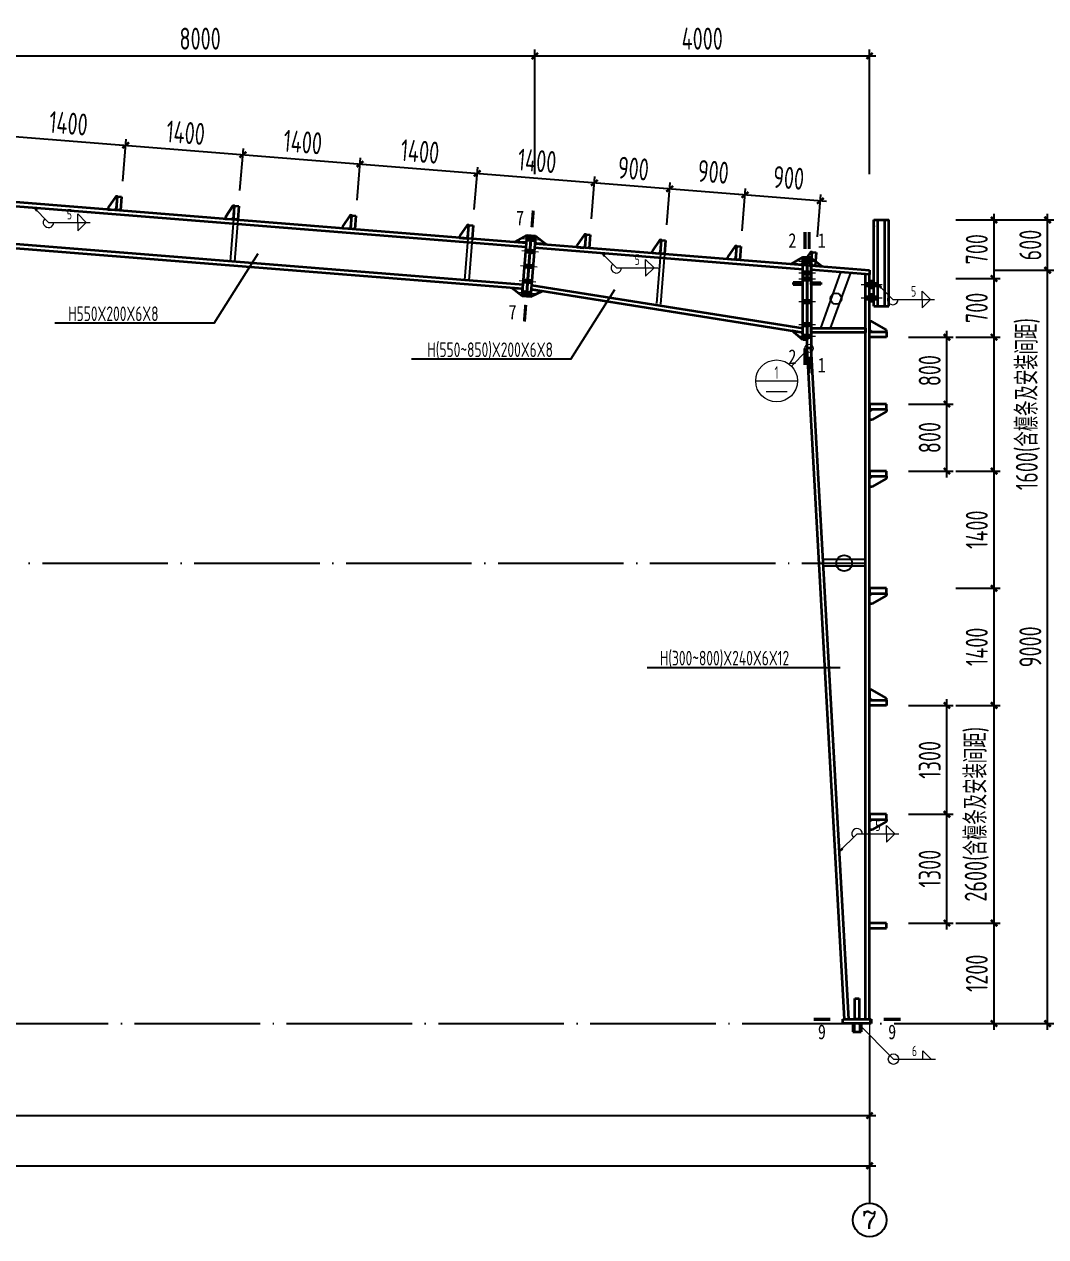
# Model space of a CAD drawing. Header units: millimetres. Extents: x 6950065 to 7140129, y 16284814 to 19754034.
# Drawn here: x 7067001 to 7091413, y 18053338 to 18082310 of the extents above; entities that cross this region are included whole.
import ezdxf
from ezdxf.enums import TextEntityAlignment as Align

# ---------------------------------------------------------------- set-up
doc = ezdxf.new("R2010")
doc.units = ezdxf.units.MM
doc.header["$LTSCALE"] = 1500
doc.header["$MEASUREMENT"] = 0
doc.linetypes.add('DOTE', pattern=[2.42, 2, -0.2, 0.02, -0.2])
doc.linetypes.add('线型6', pattern=[8.75, 5, -1.25, 1.25, -1.25])
doc.layers.get('Defpoints').update_dxf_attribs({"color": 1})
for name, color, linetype, lineweight in [('10', 7, 'Continuous', 35), ('111', 9, '线型6', 18), ('114', 2, 'Continuous', 18), ('116', 1, 'Continuous', 35), ('12', 2, 'Continuous', 35), ('14', 2, 'Continuous', 35), ('墙线__粗线', 7, 'Continuous', 18), ('焊缝标注', 9, 'Continuous', 18), ('索引符号标注', 9, 'Continuous', 18)]:
    doc.layers.add(name, color=color, linetype=linetype, lineweight=lineweight)
for name, color, linetype in [('AXIS', 3, 'Continuous'), ('BALCONY', 6, 'Continuous'), ('C型钢', 6, 'Continuous'), ('dim', 7, 'Continuous')]:
    doc.layers.add(name, color=color, linetype=linetype)
doc.styles.add('_TCH_AXIS', font='COMPLEX', dxfattribs={"bigfont": 'GBCBIG'})
doc.styles.add('FromPkpm', font='Pkpmeng', dxfattribs={"width": 0.7, "bigfont": 'hztxt'})
doc.styles.add('TSSD_Dimension', font='Tssdeng.shx', dxfattribs={"width": 0.7, "bigfont": 'hztxt.shx'})
doc.styles.add('黑体', font='simhei.ttf', dxfattribs={"width": 0.8})
doc.dimstyles.new('TSSD_75_150', dxfattribs={"dimtxt": 525, "dimasz": 150, "dimexe": 150, "dimexo": 375, "dimgap": 150, "dimtad": 1, "dimdec": 0, "dimlfac": 0.5, "dimzin": 0, "dimdsep": 46, "dimtxsty": 'TSSD_Dimension', "dimblk": 'ARCHTICK', "dimblk1": 'ARCHTICK', "dimblk2": 'ARCHTICK', "dimcen": 0, "dimdle": 150, "dimclrt": 7, "dimadec": 0, "dimazin": 0, "dimtfac": 1, "dimtdec": 0, "dimtix": 1, "dimtmove": 2, "dimatfit": 3, "dimfxl": 0, "dimtolj": 1, "dimtzin": 0, "dimarcsym": 0})

# ---------------------------------------------------------------- blocks, each defined once
blk = doc.blocks.new('_ArchTick')
at = {"color": 0, "linetype": 'ByBlock', "const_width": 0.4}
blk.add_lwpolyline([(-0.5, -0.5), (0.5, 0.5)], dxfattribs=at)
blk = doc.blocks.new('*D160')
at = {"layer": 'Defpoints', "color": 0}
for p in [(7039204, 18058433), (7087204, 18058433), (7087204, 18056233)]:
    blk.add_point(p, dxfattribs=at)
at = {"layer": 'dim', "color": 0, "lineweight": -2}
for p, q in [((7039204, 18058058), (7039204, 18056083)), ((7087204, 18058058), (7087204, 18056083)), ((7039054, 18056233), (7087354, 18056233))]:
    blk.add_line(p, q, dxfattribs=at)
at = {"layer": 'dim', "color": 0, "lineweight": -2, "xscale": 150, "yscale": 150, "zscale": 150, "rotation": 180}
blk.add_blockref('_ArchTick', (7039204, 18056233), dxfattribs=at)
at = {"layer": 'dim', "color": 0, "lineweight": -2, "xscale": 150, "yscale": 150, "zscale": 150}
blk.add_blockref('_ArchTick', (7087204, 18056233), dxfattribs=at)
at = {"layer": 'dim', "color": 7, "insert": (7063204, 18056646), "char_height": 525, "attachment_point": 5, "style": 'TSSD_Dimension'}
blk.add_mtext('\\A1;24000', dxfattribs=at)
blk = doc.blocks.new('*D161')
at = {"layer": 'Defpoints', "color": 0}
for p in [(6991204, 18057933), (7087204, 18057933), (7087204, 18055033)]:
    blk.add_point(p, dxfattribs=at)
at = {"layer": 'dim', "color": 0, "lineweight": -2}
for p, q in [((6991204, 18057558), (6991204, 18054883)), ((7087204, 18057558), (7087204, 18054883)), ((6991054, 18055033), (7087354, 18055033))]:
    blk.add_line(p, q, dxfattribs=at)
at = {"layer": 'dim', "color": 0, "lineweight": -2, "xscale": 150, "yscale": 150, "zscale": 150, "rotation": 180}
blk.add_blockref('_ArchTick', (6991204, 18055033), dxfattribs=at)
at = {"layer": 'dim', "color": 0, "lineweight": -2, "xscale": 150, "yscale": 150, "zscale": 150}
blk.add_blockref('_ArchTick', (7087204, 18055033), dxfattribs=at)
at = {"layer": 'dim', "color": 7, "insert": (7039204, 18055446), "char_height": 525, "attachment_point": 5, "style": 'TSSD_Dimension'}
blk.add_mtext('\\A1;48000', dxfattribs=at)
blk = doc.blocks.new('*D171')
at = {"layer": 'Defpoints', "color": 0}
for p in [(7079204, 18081553), (7063204, 18078353), (7079204, 18078353)]:
    blk.add_point(p, dxfattribs=at)
at = {"layer": 'dim', "color": 0, "lineweight": -2}
for p, q in [((7063204, 18078728), (7063204, 18081703)), ((7079204, 18078728), (7079204, 18081703)), ((7063054, 18081553), (7079354, 18081553))]:
    blk.add_line(p, q, dxfattribs=at)
at = {"layer": 'dim', "color": 0, "lineweight": -2, "xscale": 150, "yscale": 150, "zscale": 150, "rotation": 180}
blk.add_blockref('_ArchTick', (7063204, 18081553), dxfattribs=at)
at = {"layer": 'dim', "color": 0, "lineweight": -2, "xscale": 150, "yscale": 150, "zscale": 150}
blk.add_blockref('_ArchTick', (7079204, 18081553), dxfattribs=at)
at = {"layer": 'dim', "color": 7, "insert": (7071204, 18081966), "char_height": 525, "attachment_point": 5, "style": 'TSSD_Dimension'}
blk.add_mtext('\\A1;8000', dxfattribs=at)
blk = doc.blocks.new('*D172')
at = {"layer": 'Defpoints', "color": 0}
for p in [(7087204, 18081553), (7079204, 18078353), (7087204, 18078353)]:
    blk.add_point(p, dxfattribs=at)
at = {"layer": 'dim', "color": 0, "lineweight": -2}
for p, q in [((7079204, 18078728), (7079204, 18081703)), ((7087204, 18078728), (7087204, 18081703)), ((7079054, 18081553), (7087354, 18081553))]:
    blk.add_line(p, q, dxfattribs=at)
at = {"layer": 'dim', "color": 0, "lineweight": -2, "xscale": 150, "yscale": 150, "zscale": 150, "rotation": 180}
blk.add_blockref('_ArchTick', (7079204, 18081553), dxfattribs=at)
at = {"layer": 'dim', "color": 0, "lineweight": -2, "xscale": 150, "yscale": 150, "zscale": 150}
blk.add_blockref('_ArchTick', (7087204, 18081553), dxfattribs=at)
at = {"layer": 'dim', "color": 7, "insert": (7083204, 18081966), "char_height": 525, "attachment_point": 5, "style": 'TSSD_Dimension'}
blk.add_mtext('\\A1;4000', dxfattribs=at)
blk = doc.blocks.new('*D489')
at = {"layer": 'Defpoints', "color": 0}
for p in [(7089808, 18076434), (7091457, 18076434), (7089808, 18058433)]:
    blk.add_point(p, dxfattribs=at)
at = {"layer": 'dim', "color": 0, "lineweight": -2}
for p, q in [((7090183, 18076434), (7091607, 18076434)), ((7091457, 18058283), (7091457, 18076584)), ((7090183, 18058433), (7091607, 18058433))]:
    blk.add_line(p, q, dxfattribs=at)
at = {"layer": 'dim', "color": 0, "lineweight": -2, "xscale": 150, "yscale": 150, "zscale": 150}
for p, rotation in [((7091457, 18076434), 90), ((7091457, 18058433), 270)]:
    blk.add_blockref('_ArchTick', p, dxfattribs=dict(at, rotation=rotation))
at = {"layer": 'dim', "color": 7, "insert": (7091045, 18067433), "char_height": 525, "attachment_point": 5, "rotation": 90, "style": 'TSSD_Dimension'}
blk.add_mtext('\\A1;9000', dxfattribs=at)
blk = doc.blocks.new('*D490')
at = {"layer": 'Defpoints', "color": 0}
for p in [(7089808, 18077633), (7091457, 18077633), (7089808, 18076434)]:
    blk.add_point(p, dxfattribs=at)
at = {"layer": 'dim', "color": 0, "lineweight": -2}
for p, q in [((7090183, 18077633), (7091607, 18077633)), ((7091457, 18076284), (7091457, 18077783)), ((7090183, 18076434), (7091607, 18076434))]:
    blk.add_line(p, q, dxfattribs=at)
at = {"layer": 'dim', "color": 0, "lineweight": -2, "xscale": 150, "yscale": 150, "zscale": 150}
for p, rotation in [((7091457, 18077633), 90), ((7091457, 18076434), 270)]:
    blk.add_blockref('_ArchTick', p, dxfattribs=dict(at, rotation=rotation))
at = {"layer": 'dim', "color": 7, "insert": (7091045, 18077033), "char_height": 525, "attachment_point": 5, "rotation": 90, "style": 'TSSD_Dimension'}
blk.add_mtext('\\A1;600', dxfattribs=at)
blk = doc.blocks.new('*D488')
at = {"layer": 'Defpoints', "color": 0}
for p in [(7088887, 18060833), (7090177, 18060833), (7088887, 18058433)]:
    blk.add_point(p, dxfattribs=at)
at = {"layer": 'dim', "color": 0, "lineweight": -2}
for p, q in [((7089262, 18060833), (7090327, 18060833)), ((7090177, 18058283), (7090177, 18060983)), ((7089262, 18058433), (7090327, 18058433))]:
    blk.add_line(p, q, dxfattribs=at)
at = {"layer": 'dim', "color": 0, "lineweight": -2, "xscale": 150, "yscale": 150, "zscale": 150}
for p, rotation in [((7090177, 18060833), 90), ((7090177, 18058433), 270)]:
    blk.add_blockref('_ArchTick', p, dxfattribs=dict(at, rotation=rotation))
at = {"layer": 'dim', "color": 7, "insert": (7089765, 18059633), "char_height": 525, "attachment_point": 5, "rotation": 90, "style": 'TSSD_Dimension'}
blk.add_mtext('\\A1;1200', dxfattribs=at)
blk = doc.blocks.new('*D481')
at = {"layer": 'Defpoints', "color": 0}
for p in [(7088887, 18066033), (7090177, 18066033), (7088887, 18060833)]:
    blk.add_point(p, dxfattribs=at)
at = {"layer": 'dim', "color": 0, "lineweight": -2}
for p, q in [((7089262, 18066033), (7090327, 18066033)), ((7090177, 18060683), (7090177, 18066183)), ((7089262, 18060833), (7090327, 18060833))]:
    blk.add_line(p, q, dxfattribs=at)
at = {"layer": 'dim', "color": 0, "lineweight": -2, "xscale": 150, "yscale": 150, "zscale": 150}
for p, rotation in [((7090177, 18066033), 90), ((7090177, 18060833), 270)]:
    blk.add_blockref('_ArchTick', p, dxfattribs=dict(at, rotation=rotation))
at = {"layer": 'dim', "color": 7, "insert": (7089765, 18063433), "char_height": 525, "attachment_point": 5, "rotation": 90, "style": 'TSSD_Dimension'}
blk.add_mtext('\\A1;2600{\\W0.7;(含檩条及安装间距)}', dxfattribs=at)
blk = doc.blocks.new('*D482')
at = {"layer": 'Defpoints', "color": 0}
for p in [(7088887, 18068833), (7090177, 18068833), (7088887, 18066033)]:
    blk.add_point(p, dxfattribs=at)
at = {"layer": 'dim', "color": 0, "lineweight": -2}
for p, q in [((7090177, 18065883), (7090177, 18068983)), ((7089262, 18068833), (7090327, 18068833)), ((7089262, 18066033), (7090327, 18066033))]:
    blk.add_line(p, q, dxfattribs=at)
at = {"layer": 'dim', "color": 0, "lineweight": -2, "xscale": 150, "yscale": 150, "zscale": 150}
for p, rotation in [((7090177, 18068833), 90), ((7090177, 18066033), 270)]:
    blk.add_blockref('_ArchTick', p, dxfattribs=dict(at, rotation=rotation))
at = {"layer": 'dim', "color": 7, "insert": (7089765, 18067433), "char_height": 525, "attachment_point": 5, "rotation": 90, "style": 'TSSD_Dimension'}
blk.add_mtext('\\A1;1400', dxfattribs=at)
blk = doc.blocks.new('*D483')
at = {"layer": 'Defpoints', "color": 0}
for p in [(7088887, 18071633), (7090177, 18071633), (7088887, 18068833)]:
    blk.add_point(p, dxfattribs=at)
at = {"layer": 'dim', "color": 0, "lineweight": -2}
for p, q in [((7090177, 18068683), (7090177, 18071783)), ((7089262, 18071633), (7090327, 18071633)), ((7089262, 18068833), (7090327, 18068833))]:
    blk.add_line(p, q, dxfattribs=at)
at = {"layer": 'dim', "color": 0, "lineweight": -2, "xscale": 150, "yscale": 150, "zscale": 150}
for p, rotation in [((7090177, 18071633), 90), ((7090177, 18068833), 270)]:
    blk.add_blockref('_ArchTick', p, dxfattribs=dict(at, rotation=rotation))
at = {"layer": 'dim', "color": 7, "insert": (7089765, 18070233), "char_height": 525, "attachment_point": 5, "rotation": 90, "style": 'TSSD_Dimension'}
blk.add_mtext('\\A1;1400', dxfattribs=at)
blk = doc.blocks.new('*D484')
at = {"layer": 'Defpoints', "color": 0}
for p in [(7088887, 18074833), (7090177, 18074833), (7088887, 18071633)]:
    blk.add_point(p, dxfattribs=at)
at = {"layer": 'dim', "color": 0, "lineweight": -2}
for p, q in [((7090177, 18071483), (7090177, 18074983)), ((7089262, 18074833), (7090327, 18074833)), ((7089262, 18071633), (7090327, 18071633))]:
    blk.add_line(p, q, dxfattribs=at)
at = {"layer": 'dim', "color": 0, "lineweight": -2, "xscale": 150, "yscale": 150, "zscale": 150}
for p, rotation in [((7090177, 18074833), 90), ((7090177, 18071633), 270)]:
    blk.add_blockref('_ArchTick', p, dxfattribs=dict(at, rotation=rotation))
at = {"layer": 'dim', "color": 7, "insert": (7090986, 18073233), "char_height": 525, "attachment_point": 5, "rotation": 90, "style": 'TSSD_Dimension'}
blk.add_mtext('\\A1;1600{\\W0.7;(含檩条及安装间距)}', dxfattribs=at)
blk = doc.blocks.new('*D485')
at = {"layer": 'Defpoints', "color": 0}
for p in [(7088887, 18076233), (7090177, 18076233), (7088887, 18074833)]:
    blk.add_point(p, dxfattribs=at)
at = {"layer": 'dim', "color": 0, "lineweight": -2}
for p, q in [((7089262, 18076233), (7090327, 18076233)), ((7090177, 18074683), (7090177, 18076383)), ((7089262, 18074833), (7090327, 18074833))]:
    blk.add_line(p, q, dxfattribs=at)
at = {"layer": 'dim', "color": 0, "lineweight": -2, "xscale": 150, "yscale": 150, "zscale": 150}
for p, rotation in [((7090177, 18076233), 90), ((7090177, 18074833), 270)]:
    blk.add_blockref('_ArchTick', p, dxfattribs=dict(at, rotation=rotation))
at = {"layer": 'dim', "color": 7, "insert": (7089765, 18075533), "char_height": 525, "attachment_point": 5, "rotation": 90, "style": 'TSSD_Dimension'}
blk.add_mtext('\\A1;700', dxfattribs=at)
blk = doc.blocks.new('*D486')
at = {"layer": 'Defpoints', "color": 0}
for p in [(7088887, 18077633), (7090177, 18077633), (7088887, 18076233)]:
    blk.add_point(p, dxfattribs=at)
at = {"layer": 'dim', "color": 0, "lineweight": -2}
for p, q in [((7089262, 18077633), (7090327, 18077633)), ((7090177, 18076083), (7090177, 18077783)), ((7089262, 18076233), (7090327, 18076233))]:
    blk.add_line(p, q, dxfattribs=at)
at = {"layer": 'dim', "color": 0, "lineweight": -2, "xscale": 150, "yscale": 150, "zscale": 150}
for p, rotation in [((7090177, 18077633), 90), ((7090177, 18076233), 270)]:
    blk.add_blockref('_ArchTick', p, dxfattribs=dict(at, rotation=rotation))
at = {"layer": 'dim', "color": 7, "insert": (7089765, 18076933), "char_height": 525, "attachment_point": 5, "rotation": 90, "style": 'TSSD_Dimension'}
blk.add_mtext('\\A1;700', dxfattribs=at)
blk = doc.blocks.new('*D487')
at = {"layer": 'Defpoints', "color": 0}
for p in [(7087761, 18063433), (7089051, 18063433), (7087761, 18060833)]:
    blk.add_point(p, dxfattribs=at)
at = {"layer": 'dim', "color": 0, "lineweight": -2}
for p, q in [((7088136, 18063433), (7089201, 18063433)), ((7089051, 18060683), (7089051, 18063583)), ((7088136, 18060833), (7089201, 18060833))]:
    blk.add_line(p, q, dxfattribs=at)
at = {"layer": 'dim', "color": 0, "lineweight": -2, "xscale": 150, "yscale": 150, "zscale": 150}
for p, rotation in [((7089051, 18063433), 90), ((7089051, 18060833), 270)]:
    blk.add_blockref('_ArchTick', p, dxfattribs=dict(at, rotation=rotation))
at = {"layer": 'dim', "color": 7, "insert": (7088639, 18062133), "char_height": 525, "attachment_point": 5, "rotation": 90, "style": 'TSSD_Dimension'}
blk.add_mtext('\\A1;1300', dxfattribs=at)
blk = doc.blocks.new('*D480')
at = {"layer": 'Defpoints', "color": 0}
for p in [(7087761, 18066033), (7089051, 18066033), (7087761, 18063433)]:
    blk.add_point(p, dxfattribs=at)
at = {"layer": 'dim', "color": 0, "lineweight": -2}
for p, q in [((7088136, 18066033), (7089201, 18066033)), ((7089051, 18063283), (7089051, 18066183)), ((7088136, 18063433), (7089201, 18063433))]:
    blk.add_line(p, q, dxfattribs=at)
at = {"layer": 'dim', "color": 0, "lineweight": -2, "xscale": 150, "yscale": 150, "zscale": 150}
for p, rotation in [((7089051, 18066033), 90), ((7089051, 18063433), 270)]:
    blk.add_blockref('_ArchTick', p, dxfattribs=dict(at, rotation=rotation))
at = {"layer": 'dim', "color": 7, "insert": (7088639, 18064733), "char_height": 525, "attachment_point": 5, "rotation": 90, "style": 'TSSD_Dimension'}
blk.add_mtext('\\A1;1300', dxfattribs=at)
blk = doc.blocks.new('w453w53')
at = {"layer": '12', "color": 4}
for p, q in [((473598, 1381074, -5700), (474078, 1381074, -5700)), ((473598, 1380924, -5700), (473598, 1381074, -5700)), ((473598, 1381074, -5700), (474078, 1381074, -5700)), ((474078, 1381074, -5700), (474078, 1380925, -5700)), ((473598, 1380924, -5700), (473598, 1380864, -5700)), ((473598, 1380864, -5700), (474019, 1380624, -5700)), ((474078, 1380865, -5700), (474018, 1380924, -5700)), ((474019, 1380624, -5700), (474078, 1380625, -5700)), ((474078, 1380625, -5700), (474078, 1380865, -5700))]:
    blk.add_line(p, q, dxfattribs=at)
at = {"layer": '12', "color": 4, "elevation": -5700}
blk.add_lwpolyline([(474078, 1380925), (473598, 1380925)], dxfattribs=at)
blk = doc.blocks.new('*D493')
at = {"layer": 'Defpoints', "color": 0}
for p in [(7087761, 18073233), (7089051, 18073233), (7087761, 18071633)]:
    blk.add_point(p, dxfattribs=at)
at = {"layer": 'dim', "color": 0, "lineweight": -2}
for p, q in [((7088136, 18073233), (7089201, 18073233)), ((7089051, 18071483), (7089051, 18073383)), ((7088136, 18071633), (7089201, 18071633))]:
    blk.add_line(p, q, dxfattribs=at)
at = {"layer": 'dim', "color": 0, "lineweight": -2, "xscale": 150, "yscale": 150, "zscale": 150}
for p, rotation in [((7089051, 18073233), 90), ((7089051, 18071633), 270)]:
    blk.add_blockref('_ArchTick', p, dxfattribs=dict(at, rotation=rotation))
at = {"layer": 'dim', "color": 7, "insert": (7088639, 18072433), "char_height": 525, "attachment_point": 5, "rotation": 90, "style": 'TSSD_Dimension'}
blk.add_mtext('\\A1;800', dxfattribs=at)
blk = doc.blocks.new('*D494')
at = {"layer": 'Defpoints', "color": 0}
for p in [(7087761, 18074833), (7089051, 18074833), (7087761, 18073233)]:
    blk.add_point(p, dxfattribs=at)
at = {"layer": 'dim', "color": 0, "lineweight": -2}
for p, q in [((7089051, 18073083), (7089051, 18074983)), ((7088136, 18074833), (7089201, 18074833)), ((7088136, 18073233), (7089201, 18073233))]:
    blk.add_line(p, q, dxfattribs=at)
at = {"layer": 'dim', "color": 0, "lineweight": -2, "xscale": 150, "yscale": 150, "zscale": 150}
for p, rotation in [((7089051, 18074833), 90), ((7089051, 18073233), 270)]:
    blk.add_blockref('_ArchTick', p, dxfattribs=dict(at, rotation=rotation))
at = {"layer": 'dim', "color": 7, "insert": (7088639, 18074033), "char_height": 525, "attachment_point": 5, "rotation": 90, "style": 'TSSD_Dimension'}
blk.add_mtext('\\A1;800', dxfattribs=at)
blk = doc.blocks.new('gfgghhj')
at = {"layer": '12', "lineweight": 35, "ltscale": 100}
for p, q in [((5749076, 18591246), (5748976, 18591240)), ((5748976, 18591240), (5748995, 18590921)), ((5749095, 18590927), (5749076, 18591246)), ((5748995, 18590921), (5749095, 18590927))]:
    blk.add_line(p, q, dxfattribs=at)
blk.add_lwpolyline([(5749292, 18590979), (5749295, 18590939), (5749135, 18590929), (5749093, 18590967), (5749076, 18591246), (5749116, 18591249)], close=True, dxfattribs=at)
blk = doc.blocks.new('*D1408')
at = {"layer": 'Defpoints', "color": 0}
for p in [(7069426, 18079418), (7066527, 18078408), (7069327, 18078184)]:
    blk.add_point(p, dxfattribs=at)
at = {"layer": 'dim', "color": 0, "lineweight": -2}
for p, q in [((7066476, 18079654), (7069575, 18079407)), ((7066557, 18078782), (7066638, 18079792)), ((7069357, 18078558), (7069438, 18079568))]:
    blk.add_line(p, q, dxfattribs=at)
at = {"layer": 'dim', "color": 0, "lineweight": -2, "xscale": 150, "yscale": 150, "zscale": 150}
for p, rotation in [((7066626, 18079642), 175.426103103946), ((7069426, 18079418), 355.426103103946)]:
    blk.add_blockref('_ArchTick', p, dxfattribs=dict(at, rotation=rotation))
at = {"layer": 'dim', "color": 7, "insert": (7068059, 18079942), "char_height": 525, "attachment_point": 5, "rotation": 355.4261, "style": 'TSSD_Dimension'}
blk.add_mtext('\\A1;{\\W0.7;1400}', dxfattribs=at)
blk = doc.blocks.new('*D1409')
at = {"layer": 'Defpoints', "color": 0}
for p in [(7072226, 18079194), (7069327, 18078184), (7072127, 18077960)]:
    blk.add_point(p, dxfattribs=at)
at = {"layer": 'dim', "color": 0, "lineweight": -2}
for p, q in [((7069276, 18079430), (7072376, 18079183)), ((7069357, 18078558), (7069438, 18079568)), ((7072157, 18078334), (7072238, 18079344))]:
    blk.add_line(p, q, dxfattribs=at)
at = {"layer": 'dim', "color": 0, "lineweight": -2, "xscale": 150, "yscale": 150, "zscale": 150}
for p, rotation in [((7069426, 18079418), 175.426103103946), ((7072226, 18079194), 355.426103103946)]:
    blk.add_blockref('_ArchTick', p, dxfattribs=dict(at, rotation=rotation))
at = {"layer": 'dim', "color": 7, "insert": (7070859, 18079718), "char_height": 525, "attachment_point": 5, "rotation": 355.4261, "style": 'TSSD_Dimension'}
blk.add_mtext('\\A1;{\\W0.7;1400}', dxfattribs=at)
blk = doc.blocks.new('*D1410')
at = {"layer": 'Defpoints', "color": 0}
for p in [(7075026, 18078970), (7072127, 18077960), (7074927, 18077736)]:
    blk.add_point(p, dxfattribs=at)
at = {"layer": 'dim', "color": 0, "lineweight": -2}
for p, q in [((7072157, 18078334), (7072238, 18079344)), ((7072076, 18079206), (7075175, 18078959)), ((7074957, 18078110), (7075038, 18079120))]:
    blk.add_line(p, q, dxfattribs=at)
at = {"layer": 'dim', "color": 0, "lineweight": -2, "xscale": 150, "yscale": 150, "zscale": 150}
for p, rotation in [((7072226, 18079194), 175.426103103946), ((7075026, 18078970), 355.426103103946)]:
    blk.add_blockref('_ArchTick', p, dxfattribs=dict(at, rotation=rotation))
at = {"layer": 'dim', "color": 7, "insert": (7073659, 18079494), "char_height": 525, "attachment_point": 5, "rotation": 355.4261, "style": 'TSSD_Dimension'}
blk.add_mtext('\\A1;{\\W0.7;1400}', dxfattribs=at)
blk = doc.blocks.new('*D1411')
at = {"layer": 'Defpoints', "color": 0}
for p in [(7077826, 18078746), (7074927, 18077736), (7077727, 18077512)]:
    blk.add_point(p, dxfattribs=at)
at = {"layer": 'dim', "color": 0, "lineweight": -2}
for p, q in [((7074957, 18078110), (7075038, 18079120)), ((7074876, 18078982), (7077976, 18078735)), ((7077757, 18077886), (7077838, 18078896))]:
    blk.add_line(p, q, dxfattribs=at)
at = {"layer": 'dim', "color": 0, "lineweight": -2, "xscale": 150, "yscale": 150, "zscale": 150}
for p, rotation in [((7075026, 18078970), 175.426103103946), ((7077826, 18078746), 355.426103103946)]:
    blk.add_blockref('_ArchTick', p, dxfattribs=dict(at, rotation=rotation))
at = {"layer": 'dim', "color": 7, "insert": (7076459, 18079270), "char_height": 525, "attachment_point": 5, "rotation": 355.4261, "style": 'TSSD_Dimension'}
blk.add_mtext('\\A1;{\\W0.7;1400}', dxfattribs=at)
blk = doc.blocks.new('*D1412')
at = {"layer": 'Defpoints', "color": 0}
for p in [(7080626, 18078522), (7077727, 18077512), (7080527, 18077288)]:
    blk.add_point(p, dxfattribs=at)
at = {"layer": 'dim', "color": 0, "lineweight": -2}
for p, q in [((7077676, 18078758), (7080776, 18078511)), ((7077757, 18077886), (7077838, 18078896)), ((7080557, 18077662), (7080638, 18078672))]:
    blk.add_line(p, q, dxfattribs=at)
at = {"layer": 'dim', "color": 0, "lineweight": -2, "xscale": 150, "yscale": 150, "zscale": 150}
for p, rotation in [((7077826, 18078746), 175.426103103946), ((7080626, 18078522), 355.426103103946)]:
    blk.add_blockref('_ArchTick', p, dxfattribs=dict(at, rotation=rotation))
at = {"layer": 'dim', "color": 7, "insert": (7079259, 18079046), "char_height": 525, "attachment_point": 5, "rotation": 355.4261, "style": 'TSSD_Dimension'}
blk.add_mtext('\\A1;{\\W0.7;1400}', dxfattribs=at)
blk = doc.blocks.new('*D1413')
at = {"layer": 'Defpoints', "color": 0}
for p in [(7082426, 18078378), (7080527, 18077288), (7082327, 18077144)]:
    blk.add_point(p, dxfattribs=at)
at = {"layer": 'dim', "color": 0, "lineweight": -2}
for p, q in [((7080476, 18078534), (7082575, 18078367)), ((7080557, 18077662), (7080638, 18078672)), ((7082357, 18077518), (7082438, 18078528))]:
    blk.add_line(p, q, dxfattribs=at)
at = {"layer": 'dim', "color": 0, "lineweight": -2, "xscale": 150, "yscale": 150, "zscale": 150}
for p, rotation in [((7080626, 18078522), 175.426103103946), ((7082426, 18078378), 355.426103103946)]:
    blk.add_blockref('_ArchTick', p, dxfattribs=dict(at, rotation=rotation))
at = {"layer": 'dim', "color": 7, "insert": (7081559, 18078862), "char_height": 525, "attachment_point": 5, "rotation": 355.4261, "style": 'TSSD_Dimension'}
blk.add_mtext('\\A1;{\\W0.7;900}', dxfattribs=at)
blk = doc.blocks.new('*D1415')
at = {"layer": 'Defpoints', "color": 0}
for p in [(7084226, 18078234), (7082327, 18077144), (7084127, 18077000)]:
    blk.add_point(p, dxfattribs=at)
at = {"layer": 'dim', "color": 0, "lineweight": -2}
for p, q in [((7082357, 18077518), (7082438, 18078528)), ((7082276, 18078390), (7084375, 18078223)), ((7084157, 18077374), (7084238, 18078384))]:
    blk.add_line(p, q, dxfattribs=at)
at = {"layer": 'dim', "color": 0, "lineweight": -2, "xscale": 150, "yscale": 150, "zscale": 150}
for p, rotation in [((7082426, 18078378), 175.426103103946), ((7084226, 18078234), 355.426103103946)]:
    blk.add_blockref('_ArchTick', p, dxfattribs=dict(at, rotation=rotation))
at = {"layer": 'dim', "color": 7, "insert": (7083469, 18078783), "char_height": 525, "attachment_point": 5, "rotation": 355.4261, "style": 'TSSD_Dimension'}
blk.add_mtext('\\A1;900', dxfattribs=at)
blk = doc.blocks.new('*D1416')
at = {"layer": 'Defpoints', "color": 0}
for p in [(7086027, 18078090), (7084128, 18077000), (7085928, 18076856)]:
    blk.add_point(p, dxfattribs=at)
at = {"layer": 'dim', "color": 0, "lineweight": -2}
for p, q in [((7084077, 18078246), (7086176, 18078079)), ((7084158, 18077374), (7084239, 18078384)), ((7085958, 18077230), (7086039, 18078240))]:
    blk.add_line(p, q, dxfattribs=at)
at = {"layer": 'dim', "color": 0, "lineweight": -2, "xscale": 150, "yscale": 150, "zscale": 150}
for p, rotation in [((7084227, 18078234), 175.426103103946), ((7086027, 18078090), 355.426103103946)]:
    blk.add_blockref('_ArchTick', p, dxfattribs=dict(at, rotation=rotation))
at = {"layer": 'dim', "color": 7, "insert": (7085270, 18078639), "char_height": 525, "attachment_point": 5, "rotation": 355.4261, "style": 'TSSD_Dimension'}
blk.add_mtext('\\A1;900', dxfattribs=at)

msp = doc.modelspace()

# ---------------------------------------------------------------- hatches: boundary and pattern name
at = {"layer": '焊缝标注'}
for points in [[(7067226.8, 18077930.9), (7067286.6, 18077849.4), (7067307.9, 18077870.5)], [(7080798.8, 18076845.1), (7080858.7, 18076763.6), (7080880, 18076784.8)], [(7087403.6, 18076087.8), (7087463.5, 18076006.3), (7087484.7, 18076027.5)], [(7086479.8, 18062541.4), (7086561.1, 18062601.5), (7086539.9, 18062622.7)], [(7086928.6, 18058433), (7086988.5, 18058351.6), (7087009.7, 18058372.7)]]:
    msp.add_hatch(color=256, dxfattribs=at).paths.add_polyline_path(points)

# ---------------------------------------------------------------- linework, layer by layer
at = {"color": 3, "lineweight": 35, "ltscale": 100}
for p, q in [((7063303.6, 18078345), (7079004.2, 18077089)), ((7063303.6, 18078244.7), (7078996.2, 18076989.3)), ((7087303.6, 18075572.8), (7087303.6, 18077633)), ((7087303.6, 18077633), (7087403.6, 18077633)), ((7087303.6, 18077633), (7087663.6, 18077633)), ((7087403.6, 18075572.8), (7087403.6, 18077633)), ((7087563.6, 18075572.8), (7087563.6, 18077633)), ((7087563.6, 18077633), (7087663.6, 18077633)), ((7087663.6, 18075572.8), (7087663.6, 18077633)), ((7063303.6, 18077341.8), (7078924.5, 18076092.2)), ((7063303.6, 18077241.5), (7078916.5, 18075992.5)), ((7079203.6, 18077073.1), (7085608.5, 18076560.7)), ((7079195.6, 18076973.4), (7085608.5, 18076460.3)), ((7087103.4, 18058533), (7087103.4, 18076340.7)), ((7087203.6, 18076332.7), (7087103.4, 18076340.7)), ((7087203.6, 18058533), (7087203.6, 18076332.7)), ((7079115.9, 18075976.6), (7085608.5, 18074946.4)), ((7079123.9, 18076076.5), (7085608.5, 18075047.7)), ((7087303.6, 18075572.8), (7087663.6, 18075572.8)), ((7086603.6, 18058533), (7085708.5, 18074566.4)), ((7085808.5, 18074566.4), (7085708.5, 18074566.4)), ((7086703.6, 18058533), (7085808.5, 18074566.4))]:
    msp.add_line(p, q, dxfattribs=at)
at = {"const_width": 25}
msp.add_lwpolyline([(7087625.6, 18077483), (7087663.6, 18077483), (7087663.6, 18077633), (7087303.6, 18077633), (7087303.6, 18077483), (7087341.6, 18077483)], dxfattribs=at)
for points in [[(7086070, 18069527.8), (7087130.2, 18069527.8)], [(7086070, 18069366.8), (7087126.5, 18069366.8)]]:
    msp.add_lwpolyline(points)
msp.add_circle((7086594.7, 18069433), 189)
at = {"layer": '10', "lineweight": 25, "const_width": 75}
for points in [[(7079166.1, 18077858.5), (7079134.2, 18077459.8)], [(7085658.5, 18077342.9), (7085658.5, 18076942.9)], [(7085758.5, 18077342.9), (7085758.5, 18076942.9)], [(7078954, 18075207), (7078985.9, 18075605.7)], [(7085658.5, 18074166.4), (7085658.5, 18074566.4)], [(7085758.5, 18073966.4), (7085758.5, 18074366.4)], [(7085863.6, 18058533), (7086263.6, 18058533)], [(7087943.6, 18058533), (7087543.6, 18058533)]]:
    msp.add_lwpolyline(points, dxfattribs=at)
at = {"layer": '111', "lineweight": 18, "ltscale": 100}
msp.add_line((7087203.6, 18059933), (7087203.6, 18054433), dxfattribs=at)
at = {"layer": '114', "lineweight": 18, "ltscale": 100}
for p, q in [((7078911.7, 18077186.7), (7079310.4, 18077154.8)), ((7078889.4, 18076907.6), (7079288.1, 18076875.7)), ((7078860.7, 18076548.7), (7079259.4, 18076516.8)), ((7085508.5, 18076650.7), (7085908.5, 18076650.7)), ((7078832, 18076189.9), (7079230.7, 18076158)), ((7085508.5, 18076370.3), (7085908.5, 18076370.3)), ((7085508.5, 18076230.3), (7085908.5, 18076230.3)), ((7078809.6, 18075910.7), (7079208.4, 18075878.9)), ((7087003.6, 18076092.7), (7087503.6, 18076092.7)), ((7085508.5, 18075684.3), (7085908.5, 18075684.3)), ((7087003.6, 18075772.7), (7087503.6, 18075772.7)), ((7085508.5, 18075137.7), (7085908.5, 18075137.7)), ((7085508.5, 18074856.4), (7085908.5, 18074856.4))]:
    msp.add_line(p, q, dxfattribs=at)
at = {"layer": '114', "color": 1, "lineweight": 70, "ltscale": 100}
for p, q in [((7079011.4, 18077178.7), (7079210.8, 18077162.8)), ((7078989.1, 18076899.6), (7079188.4, 18076883.6)), ((7078960.4, 18076540.7), (7079159.7, 18076524.8)), ((7085608.5, 18076650.7), (7085808.5, 18076650.7)), ((7078931.7, 18076181.9), (7079131, 18076165.9)), ((7085608.5, 18076370.3), (7085808.5, 18076370.3)), ((7085608.5, 18076230.3), (7085808.5, 18076230.3)), ((7078909.3, 18075902.8), (7079108.7, 18075886.8)), ((7087103.6, 18076092.7), (7087403.6, 18076092.7)), ((7085608.5, 18075684.3), (7085808.5, 18075684.3)), ((7087103.6, 18075772.7), (7087403.6, 18075772.7)), ((7085608.5, 18075137.7), (7085808.5, 18075137.7)), ((7085608.5, 18074856.4), (7085808.5, 18074856.4))]:
    msp.add_line(p, q, dxfattribs=at)
at = {"layer": '116', "lineweight": 35, "ltscale": 100}
for p, q in [((7086803.6, 18058433), (7086803.6, 18058233)), ((7086803.6, 18058233), (7087003.6, 18058233)), ((7086833.6, 18058433), (7086833.6, 18058233)), ((7086973.6, 18058433), (7086973.6, 18058233)), ((7087003.6, 18058433), (7087003.6, 18058233))]:
    msp.add_line(p, q, dxfattribs=at)
at = {"layer": '12', "color": 4}
for p, q in [((7087603.5, 18060833), (7087203.6, 18060833)), ((7087603.5, 18060833), (7087203.6, 18060833)), ((7087603.4, 18060708.1), (7087603.5, 18060833))]:
    msp.add_line(p, q, dxfattribs=at)
msp.add_lwpolyline([(7087203.5, 18060708.4), (7087603.4, 18060708.4)], dxfattribs=at)
at = {"layer": '14', "lineweight": 35, "ltscale": 100}
for p, q in [((7078735.1, 18077110.5), (7079018.6, 18077268.4)), ((7078964.3, 18077092.2), (7078735.1, 18077110.5)), ((7078902.2, 18075813.1), (7079018.6, 18077268.4)), ((7079007.4, 18077128.9), (7078964.3, 18077092.2)), ((7079118.3, 18077260.4), (7079001.8, 18075805.1)), ((7079001.8, 18075805.1), (7079118.3, 18077260.4)), ((7079018.6, 18077268.4), (7079007.4, 18077128.9)), ((7079018.6, 18077268.4), (7079118.3, 18077260.4)), ((7079217.9, 18077252.5), (7079101.5, 18075797.1)), ((7079118.3, 18077260.4), (7079217.9, 18077252.5)), ((7079206.8, 18077112.9), (7079217.9, 18077252.5)), ((7079243.5, 18077069.9), (7079206.8, 18077112.9)), ((7079217.9, 18077252.5), (7079472.7, 18077051.5)), ((7079472.7, 18077051.5), (7079243.5, 18077069.9)), ((7085339.3, 18076582.2), (7085608.5, 18076740.7)), ((7085608.5, 18074766.4), (7085608.5, 18076742.9)), ((7085608.5, 18076742.9), (7085708.5, 18076742.9)), ((7085608.5, 18076740.7), (7085608.5, 18076600.7)), ((7085708.5, 18074566.4), (7085708.5, 18076742.9)), ((7085708.5, 18076742.9), (7085808.5, 18076742.9)), ((7085708.5, 18076742.9), (7085708.5, 18074766.4)), ((7085808.5, 18076742.9), (7085808.5, 18074566.4)), ((7085808.5, 18076584.7), (7085808.5, 18076724.7)), ((7085808.5, 18076724.7), (7086077.6, 18076523.1)), ((7085568.6, 18076563.8), (7085339.3, 18076582.2)), ((7085608.5, 18076600.7), (7085568.6, 18076563.8)), ((7085848.3, 18076541.5), (7085808.5, 18076584.7)), ((7085808.5, 18076544.7), (7087203.6, 18076433)), ((7085808.5, 18076444.3), (7085808.5, 18076544.7)), ((7087203.6, 18076332.7), (7085808.5, 18076444.3)), ((7086077.6, 18076523.1), (7085848.3, 18076541.5)), ((7087203.6, 18076433), (7087203.6, 18076332.7)), ((7085608.5, 18076140.3), (7085378.5, 18076140.3)), ((7085378.5, 18076140.3), (7085378.5, 18076090.3)), ((7085608.5, 18076090.3), (7085608.5, 18076140.3)), ((7085808.5, 18076140.3), (7086038.5, 18076140.3)), ((7085808.5, 18076090.3), (7085808.5, 18076140.3)), ((7086038.5, 18076140.3), (7086038.5, 18076090.3)), ((7087303.6, 18076172.7), (7087203.6, 18076172.7)), ((7087203.6, 18076172.7), (7087203.6, 18076012.7)), ((7087303.6, 18076012.7), (7087303.6, 18076172.7)), ((7078902.2, 18075813.1), (7078647.4, 18076014)), ((7078647.4, 18076014), (7078876.6, 18075995.7)), ((7078876.6, 18075995.7), (7078913.3, 18075952.6)), ((7078913.3, 18075952.6), (7078902.2, 18075813.1)), ((7079101.5, 18075797.1), (7079112.7, 18075936.7)), ((7079382.5, 18075934.2), (7079101.5, 18075797.1)), ((7079112.7, 18075936.7), (7079155.4, 18075970.3)), ((7079155.4, 18075970.3), (7079382.5, 18075934.2)), ((7085378.5, 18076090.3), (7085608.5, 18076090.3)), ((7086038.5, 18076090.3), (7085808.5, 18076090.3)), ((7087203.6, 18076012.7), (7087303.6, 18076012.7)), ((7087303.6, 18075852.7), (7087203.6, 18075852.7)), ((7087203.6, 18075852.7), (7087203.6, 18075692.7)), ((7087303.6, 18075692.7), (7087303.6, 18075852.7)), ((7079001.8, 18075805.1), (7078902.2, 18075813.1)), ((7079101.5, 18075797.1), (7079001.8, 18075805.1)), ((7087203.6, 18075692.7), (7087303.6, 18075692.7)), ((7085608.5, 18074766.4), (7085341.8, 18074988.7)), ((7085341.8, 18074988.7), (7085569, 18074952.7)), ((7085808.5, 18075047), (7087103.4, 18075047)), ((7085808.5, 18074947), (7085808.5, 18075047)), ((7087103.4, 18075047), (7087103.4, 18074947)), ((7085569, 18074952.7), (7085608.5, 18074906.4)), ((7085608.5, 18074906.4), (7085608.5, 18074766.4)), ((7085708.5, 18074766.4), (7085608.5, 18074766.4)), ((7087103.4, 18074947), (7085808.5, 18074947)), ((7085808.5, 18074566.4), (7085708.5, 18074566.4)), ((7086853.6, 18058533), (7086853.6, 18059033)), ((7086853.6, 18059033), (7086953.6, 18059033)), ((7086953.6, 18059033), (7086953.6, 18058533)), ((7086563.6, 18058433), (7086563.6, 18058533)), ((7086563.6, 18058533), (7087243.6, 18058533)), ((7086953.6, 18058533), (7086853.6, 18058533)), ((7087243.6, 18058533), (7087243.6, 18058433)), ((7087243.6, 18058433), (7086563.6, 18058433))]:
    msp.add_line(p, q, dxfattribs=at)
at = {"layer": 'AXIS'}
msp.add_line((7087203.6, 18058137.7), (7087203.6, 18054137.7), dxfattribs=at)
msp.add_circle((7087203.6, 18053737.7), 400, dxfattribs=at)
at = {"layer": 'BALCONY'}
for p, q in [((7071542.7, 18075165.1, -3.6), (7072593.4, 18076833.1)), ((7080064.2, 18074306.1, -3.6), (7081114.9, 18075974.2)), ((7071542.7, 18075165.1, -3.6), (7067730.4, 18075165.1, -3.6)), ((7080064.2, 18074306.1, -3.6), (7076251.9, 18074306.1, -3.6)), ((7081889.8, 18066936.6), (7086501.5, 18066936.6))]:
    msp.add_line(p, q, dxfattribs=at)
at = {"layer": 'C型钢', "color": 3}
for points in [[(7072004, 18077649), (7071923.2, 18076639.1)], [(7072103.7, 18077641), (7072022.9, 18076631.1)], [(7077603.1, 18077189.7), (7077523.4, 18076193.5)], [(7077702.8, 18077182.3), (7077623, 18076185.5)], [(7082203.9, 18076832.4), (7082108, 18075634.5)], [(7082303.6, 18076825), (7082207.1, 18075618.8)], [(7086506.1, 18076388.5), (7086029.2, 18075047)], [(7086748.3, 18076369.1), (7086264.2, 18075047)]]:
    msp.add_lwpolyline(points, dxfattribs=at)
at = {"layer": 'C型钢', "color": 8, "linetype": 'DOTE'}
for points in [[(6991203.6, 18069433), (7087103.4, 18069433)], [(6989778.1, 18058433), (7091852.1, 18058433)]]:
    msp.add_lwpolyline(points, dxfattribs=at)
at = {"layer": 'C型钢', "color": 3}
msp.add_circle((7086401.8, 18075751.8), 132.6, dxfattribs=at)
at = {"layer": '墙线__粗线', "lineweight": 18, "ltscale": 100}
msp.add_circle((7085758.5, 18074566.4), 100, dxfattribs=at)
at = {"layer": '焊缝标注', "lineweight": 18, "ltscale": 100}
for p, q in [((7067226.8, 18077930.9), (7067579.3, 18077576.3)), ((7067579.3, 18077576.3), (7068579.3, 18077576.3)), ((7068279.3, 18077776.3), (7068479.3, 18077576.3)), ((7068279.3, 18077576.3), (7068279.3, 18077776.3)), ((7068279.3, 18077376.3), (7068479.3, 18077576.3)), ((7068279.3, 18077576.3), (7068279.3, 18077376.3)), ((7080798.8, 18076845.1), (7081151.4, 18076490.6)), ((7081151.4, 18076490.6), (7082151.4, 18076490.6)), ((7081851.4, 18076690.6), (7082051.4, 18076490.6)), ((7081851.4, 18076490.6), (7081851.4, 18076690.6)), ((7081851.4, 18076290.6), (7082051.4, 18076490.6)), ((7081851.4, 18076490.6), (7081851.4, 18076290.6)), ((7087403.6, 18076087.8), (7087756.2, 18075733.3)), ((7088456.2, 18075933.3), (7088656.2, 18075733.3)), ((7088456.2, 18075733.3), (7088456.2, 18075933.3)), ((7087756.2, 18075733.3), (7088756.2, 18075733.3)), ((7088456.2, 18075533.3), (7088656.2, 18075733.3)), ((7088456.2, 18075733.3), (7088456.2, 18075533.3)), ((7087604.2, 18063165.5), (7087804.2, 18062965.5)), ((7087604.2, 18062965.5), (7087604.2, 18063165.5)), ((7086479.8, 18062541.4), (7086904.2, 18062965.5)), ((7086904.2, 18062965.5), (7087904.2, 18062965.5)), ((7087604.2, 18062765.5), (7087804.2, 18062965.5)), ((7087604.2, 18062965.5), (7087604.2, 18062765.5)), ((7086928.6, 18058433), (7087774.7, 18057582.1)), ((7088474.7, 18057782.1), (7088674.7, 18057582.1)), ((7088474.7, 18057582.1), (7088474.7, 18057782.1)), ((7087774.7, 18057582.1), (7088774.7, 18057582.1))]:
    msp.add_line(p, q, dxfattribs=at)
at = {"layer": '焊缝标注', "linetype": 'Continuous'}
for points in [[(7067226.8, 18077930.9), (7067286.6, 18077849.4), (7067307.9, 18077870.5)], [(7080798.8, 18076845.1), (7080858.7, 18076763.6), (7080880, 18076784.8)], [(7087403.6, 18076087.8), (7087463.5, 18076006.3), (7087484.7, 18076027.5)], [(7086479.8, 18062541.4), (7086561.1, 18062601.5), (7086539.9, 18062622.7)], [(7086928.6, 18058433), (7086988.5, 18058351.6), (7087009.7, 18058372.7)]]:
    msp.add_lwpolyline(points, close=True, dxfattribs=at)
at = {"layer": '焊缝标注', "lineweight": 18, "ltscale": 100}
msp.add_circle((7087774.7, 18057582.1), 125, dxfattribs=at)
for centre, start, end in [((7067579.3, 18077576.3), 134.8405, 0), ((7081151.4, 18076490.6), 134.8405, 0), ((7087756.2, 18075733.3), 134.8405, 0), ((7086904.2, 18062965.5), 0, 224.97723)]:
    msp.add_arc(centre, 125, start, end, dxfattribs=at)
at = {"layer": '索引符号标注', "lineweight": 18, "ltscale": 100}
for p, q in [((7085687.8, 18074495.7), (7085334.2, 18074142.2)), ((7084480.7, 18073788.6), (7085480.7, 18073788.6)), ((7084730.7, 18073538.6), (7085230.7, 18073538.6))]:
    msp.add_line(p, q, dxfattribs=at)
msp.add_circle((7084980.7, 18073788.6), 500, dxfattribs=at)

# ---------------------------------------------------------------- block references
at = {"extrusion": (0, 0, -1), "xscale": -0.8331250003539026, "yscale": 0.8331249952316284, "zscale": -0.8331250001039336, "rotation": 180}
for p in [(-7482170, 19225440.4, -4748.8), (-7482170, 19216640.4, -4748.8)]:
    msp.add_blockref('w453w53', p, dxfattribs=at)
at = {"extrusion": (0, 0, -1), "xscale": 0.8331250003539026, "yscale": 0.8331249952316284, "zscale": -0.8331250001039336}
for p in [(-7482170, 16922625.7, -4748.8), (-7482170, 16921025.7, -4748.8), (-7482170, 16918225.7, -4748.8), (-7482170, 16912825.7, -4748.8)]:
    msp.add_blockref('w453w53', p, dxfattribs=at)
at = {"layer": 'C型钢', "color": 3, "xscale": -1, "rotation": 359.2012012932389}
for p in [(12558560, -591397), (12561360, -591621), (12564160, -591845), (12566959.2, -592079.7), (12569759.3, -592302.5), (12571560, -592437), (12573360, -592581), (12575160, -592725)]:
    msp.add_blockref('gfgghhj', p, dxfattribs=at)

# ---------------------------------------------------------------- texts
at = {"layer": '10', "lineweight": 25, "style": '黑体', "width": 0.8}
for s, p in [('7', (7078851.1, 18077683.1)), ('2', (7085358.5, 18077142.9)), ('1', (7086058.5, 18077142.9)), ('7', (7078670.9, 18075430.3)), ('2', (7085358.5, 18074366.4)), ('1', (7086058.5, 18074166.4)), ('9', (7086063.6, 18058233)), ('9', (7087743.6, 18058233))]:
    msp.add_text(s, height=350, dxfattribs=at).set_placement(p, align=Align.MIDDLE_CENTER)
at = {"layer": 'AXIS', "color": 7, "style": '_TCH_AXIS', "width": 1.285714}
msp.add_text('7', height=425.2, dxfattribs=at).set_placement((7087021.4, 18053525.1), (7087385.8, 18053525.1), align=Align.FIT)
at = {"layer": 'BALCONY', "style": 'TSSD_Dimension', "width": 0.7}
for s, p in [('H550X200X6X8', (7069130.5, 18075393.1, -3.6)), ('H(550~850)X200X6X8', (7078135.1, 18074534.2, -3.6)), ('H(300~800)X240X6X12', (7083737, 18067164.6))]:
    msp.add_text(s, height=350, dxfattribs=at).set_placement(p, align=Align.MIDDLE)
at = {"layer": '焊缝标注', "lineweight": 25, "style": 'FromPkpm', "width": 0.7}
for s, p in [('5', (7068079.3, 18077646.3)), ('5', (7081651.4, 18076560.6)), ('5', (7088256.2, 18075803.3)), ('5', (7087404.2, 18063035.5)), ('6', (7088274.7, 18057652.1))]:
    msp.add_text(s, height=250, dxfattribs=at).set_placement(p, align=Align.CENTER)
at = {"layer": '索引符号标注', "lineweight": 25, "style": 'FromPkpm', "width": 0.7}
msp.add_text('1', height=300, dxfattribs=at).set_placement((7084980.7, 18073838.6), align=Align.CENTER)

# ---------------------------------------------------------------- dimensions: what is measured, and where the dimension line sits
at = {"layer": 'dim'}
for base, p1, p2, text, picture, middle in [((7079203.6, 18081553), (7063203.6, 18078353), (7079203.6, 18078353), '8000', '*D171', (7071203.6, 18081965.5)), ((7087203.6, 18056233), (7039203.6, 18058433), (7087203.6, 18058433), '24000', '*D160', (7063203.6, 18056645.5)), ((7087203.6, 18055033), (6991203.6, 18057933), (7087203.6, 18057933), '48000', '*D161', (7039203.6, 18055445.5))]:
    dim = msp.add_linear_dim(base=base, p1=p1, p2=p2, text=text, dimstyle='TSSD_75_150', dxfattribs=at)
    dim.commit()
    dim.dimension.update_dxf_attribs({"geometry": picture, "text_midpoint": middle})
dim = msp.add_linear_dim(base=(7087203.6, 18081553), p1=(7079203.6, 18078353), p2=(7087203.6, 18078353), dimstyle='TSSD_75_150', dxfattribs=at)
dim.commit()
dim.dimension.update_dxf_attribs({"geometry": '*D172', "text_midpoint": (7083203.6, 18081965.5)})
for base, p1, p2, angle, text, picture, middle in [((7069425.9, 18079418.5), (7066527.2, 18078408.2), (7069327.2, 18078184.2), 175.4261, '{\\W0.7;1400}', '*D1408', (7068058.8, 18079941.7)), ((7072226, 18079194.5), (7069327.2, 18078184.2), (7072127.3, 18077960.2), 175.4261, '{\\W0.7;1400}', '*D1409', (7070858.9, 18079717.7)), ((7075025.9, 18078970.5), (7072127.3, 18077960.2), (7074927.2, 18077736.2), 175.4261, '{\\W0.7;1400}', '*D1410', (7073658.9, 18079493.7)), ((7077826, 18078746.5), (7074927.2, 18077736.2), (7077727.3, 18077512.2), 175.4261, '{\\W0.7;1400}', '*D1411', (7076458.9, 18079269.7)), ((7080626, 18078522.5), (7077727.3, 18077512.2), (7080527.3, 18077288.2), 175.4261, '{\\W0.7;1400}', '*D1412', (7079258.9, 18079045.7)), ((7082425.9, 18078378.5), (7080527.3, 18077288.2), (7082327.2, 18077144.2), 175.4261, '{\\W0.7;900}', '*D1413', (7081558.9, 18078861.7)), ((7091457.3, 18076433.9), (7089807.8, 18058433), (7089807.8, 18076433.9), 90, '9000', '*D489', (7091044.8, 18067433.5)), ((7090177.4, 18066033), (7088886.8, 18060833), (7088886.8, 18066033), 270, '<>{\\W0.7;(含檩条及安装间距)}', '*D481', (7089764.9, 18063433))]:
    dim = msp.add_linear_dim(base=base, p1=p1, p2=p2, angle=angle, text=text, dimstyle='TSSD_75_150', dxfattribs=at)
    dim.commit()
    dim.dimension.update_dxf_attribs({"geometry": picture, "text_midpoint": middle})
for base, p1, p2, angle, text, picture, middle in [((7084225.9, 18078234.5), (7082327.2, 18077144.2), (7084127.2, 18077000.2), 175.4261, '900', '*D1415', (7083469, 18078782.7)), ((7086026.7, 18078090.5), (7084128, 18077000.2), (7085928, 18076856.2), 175.4261, '900', '*D1416', (7085269.8, 18078638.7)), ((7090177.4, 18074833), (7088886.8, 18071633), (7088886.8, 18074833), 270, '<>{\\W0.7;(含檩条及安装间距)}', '*D484', (7090985.8, 18073233))]:
    dim = msp.add_linear_dim(base=base, p1=p1, p2=p2, angle=angle, text=text, dimstyle='TSSD_75_150', dxfattribs=at)
    dim.commit()
    dim.dimension.update_dxf_attribs({"geometry": picture, "text_midpoint": middle, "dimtype": 128})
for base, p1, p2, angle, picture, middle in [((7090177.4, 18077633), (7088886.8, 18076233), (7088886.8, 18077633), 270, '*D486', (7089764.9, 18076933)), ((7091457.3, 18077633), (7089807.8, 18076433.9), (7089807.8, 18077633), 90, '*D490', (7091044.8, 18077033.5)), ((7090177.4, 18076233), (7088886.8, 18074833), (7088886.8, 18076233), 270, '*D485', (7089764.9, 18075533)), ((7089051.4, 18074833), (7087760.9, 18073233), (7087760.9, 18074833), 270, '*D494', (7088638.9, 18074033)), ((7089051.4, 18073233), (7087760.9, 18071633), (7087760.9, 18073233), 270, '*D493', (7088638.9, 18072433)), ((7090177.4, 18071633), (7088886.8, 18068833), (7088886.8, 18071633), 270, '*D483', (7089764.9, 18070233)), ((7090177.4, 18068833), (7088886.8, 18066033), (7088886.8, 18068833), 270, '*D482', (7089764.9, 18067433)), ((7089051.4, 18066033), (7087760.9, 18063433), (7087760.9, 18066033), 270, '*D480', (7088638.9, 18064733)), ((7089051.4, 18063433), (7087760.9, 18060833), (7087760.9, 18063433), 270, '*D487', (7088638.9, 18062133))]:
    dim = msp.add_linear_dim(base=base, p1=p1, p2=p2, angle=angle, dimstyle='TSSD_75_150', dxfattribs=at)
    dim.commit()
    dim.dimension.update_dxf_attribs({"geometry": picture, "text_midpoint": middle})
dim = msp.add_aligned_dim(p1=(7088886.8, 18058433), p2=(7088886.8, 18060833), distance=-1290.6, dimstyle='TSSD_75_150', dxfattribs=at)
dim.commit()
dim.dimension.update_dxf_attribs({"geometry": '*D488', "text_midpoint": (7089764.9, 18059633)})

doc.saveas('drawing.dxf')
